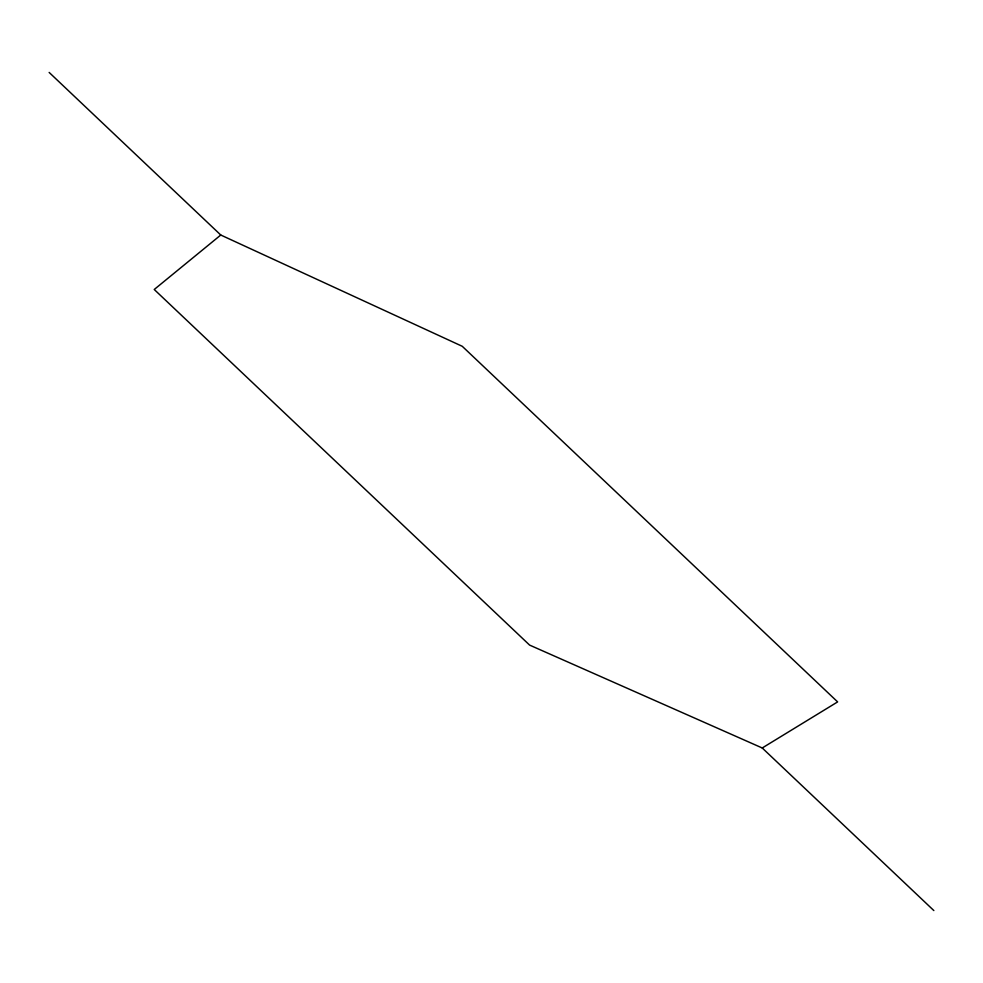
<?xml version="1.0" encoding="UTF-8"?>
<svg xmlns="http://www.w3.org/2000/svg" width="983" height="983" viewBox="0 0 983 983"><rect width="100%" height="100%" fill="white"/><g stroke="black" fill="none" stroke-linecap="round" stroke-linejoin="round"><path stroke-width="1.47" d="M762.23 747.977L837.627 701.899L462.256 346.299L220.77 235.023L154.233 289.493L529.604 645.094L762.23 747.977L933.85 910.565M49.15 72.435L220.77 235.023"/></g></svg>
